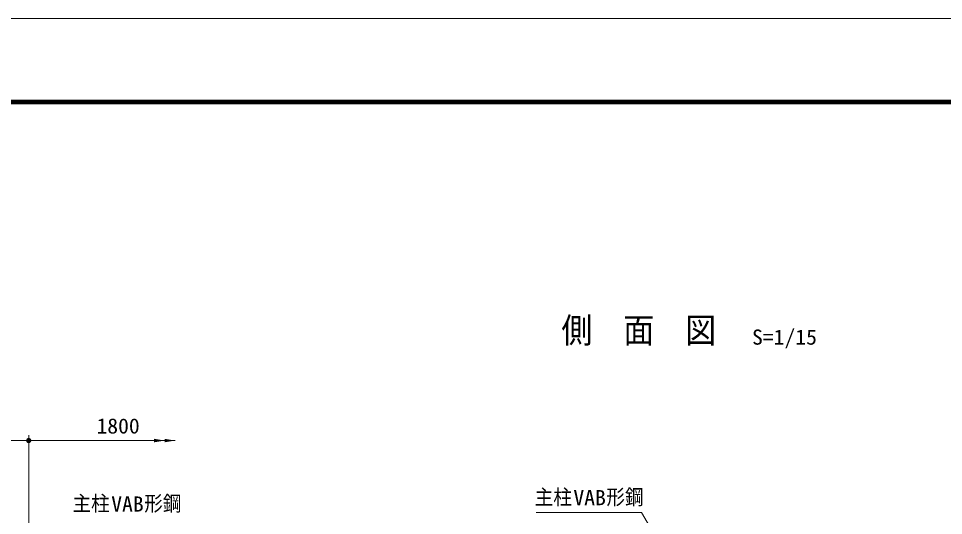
# Model space of a CAD drawing. Units: millimetres, scale not verified. Extents: x -4455 to 4455, y -3150 to 3150.
# Drawn here: x -1537 to 1111, y 1728 to 3150 of the extents above; entities that cross this region are included whole.
import ezdxf
from ezdxf.enums import TextEntityAlignment as Align

# ---------------------------------------------------------------- set-up
doc = ezdxf.new("R2010")
doc.units = ezdxf.units.MM
doc.header["$LTSCALE"] = 30
for name, color, linetype, lineweight in [('0-0_5寸法', 1, 'Continuous', 18), ('0-1_SUNPOU', 1, 'Continuous', 18), ('0-4_6文字', 3, 'Continuous', 9), ('0-E_D-TTL', 7, 'Continuous', 9)]:
    doc.layers.add(name, color=color, linetype=linetype, lineweight=lineweight)
doc.styles.add('ＭＳ ゴシック', font='')
doc.styles.get('ＭＳ ゴシック').set_extended_font_data('MS Gothic')

# ---------------------------------------------------------------- blocks, each defined once
blk = doc.blocks.new('M1')
at = {"layer": '0-1_SUNPOU'}
blk.add_line((-7.5, 0), (-57.86, 0), dxfattribs=at)
for points in [[(0, 0), (-7.5, 0), (-7.44, 0.94)], [(0, 0), (-7.44, -0.94), (-7.5, 0)], [(0, 0), (-7.44, 0.94), (-7.26, 1.87)], [(0, 0), (-7.26, -1.87), (-7.44, -0.94)], [(0, 0), (-7.26, 1.87), (-6.97, 2.76)], [(0, 0), (-6.97, -2.76), (-7.26, -1.87)], [(0, 0), (-6.97, 2.76), (-6.57, 3.61)], [(0, 0), (-6.57, -3.61), (-6.97, -2.76)], [(0, 0), (-6.57, 3.61), (-6.07, 4.41)], [(0, 0), (-6.07, -4.41), (-6.57, -3.61)], [(0, 0), (-6.07, 4.41), (-5.47, 5.13)], [(0, 0), (-5.47, -5.13), (-6.07, -4.41)], [(0, 0), (-5.47, 5.13), (-4.78, 5.78)], [(0, 0), (-4.78, -5.78), (-5.47, -5.13)], [(0, 0), (-4.78, 5.78), (-4.02, 6.33)], [(0, 0), (-4.02, -6.33), (-4.78, -5.78)], [(0, 0), (-4.02, 6.33), (-3.19, 6.79)], [(0, 0), (-3.19, -6.79), (-4.02, -6.33)], [(0, 0), (-3.19, 6.79), (-2.32, 7.13)], [(0, 0), (-2.32, -7.13), (-3.19, -6.79)], [(0, 0), (-2.32, 7.13), (-1.41, 7.37)], [(0, 0), (-1.41, -7.37), (-2.32, -7.13)], [(0, 0), (-1.41, 7.37), (-0.47, 7.49)], [(0, 0), (-0.47, -7.49), (-1.41, -7.37)], [(0, 0), (-0.47, 7.49), (0.47, 7.49)], [(0, 0), (0.47, -7.49), (-0.47, -7.49)], [(0, 0), (0.47, 7.49), (1.41, 7.37)], [(0, 0), (1.41, 7.37), (2.32, 7.13)], [(0, 0), (2.32, 7.13), (3.19, 6.79)], [(0, 0), (3.19, 6.79), (4.02, 6.33)], [(0, 0), (4.02, 6.33), (4.78, 5.78)], [(0, 0), (4.78, 5.78), (5.47, 5.13)], [(0, 0), (5.47, 5.13), (6.07, 4.41)], [(0, 0), (6.07, 4.41), (6.57, 3.61)], [(0, 0), (6.57, 3.61), (6.97, 2.76)], [(0, 0), (6.97, 2.76), (7.26, 1.87)], [(0, 0), (7.26, 1.87), (7.44, 0.94)], [(0, 0), (7.44, 0.94), (7.5, 0)], [(0, 0), (1.41, -7.37), (0.47, -7.49)], [(0, 0), (2.32, -7.13), (1.41, -7.37)], [(0, 0), (3.19, -6.79), (2.32, -7.13)], [(0, 0), (4.02, -6.33), (3.19, -6.79)], [(0, 0), (4.78, -5.78), (4.02, -6.33)], [(0, 0), (5.47, -5.13), (4.78, -5.78)], [(0, 0), (6.07, -4.41), (5.47, -5.13)], [(0, 0), (6.57, -3.61), (6.07, -4.41)], [(0, 0), (6.97, -2.76), (6.57, -3.61)], [(0, 0), (7.26, -1.87), (6.97, -2.76)], [(0, 0), (7.44, -0.94), (7.26, -1.87)], [(0, 0), (7.5, 0), (7.44, -0.94)]]:
    blk.add_solid(points, dxfattribs=at)

msp = doc.modelspace()

# ---------------------------------------------------------------- linework, layer by layer
at = {"layer": '0-0_5寸法'}
for p, q in [((-1507.46, 1667.72), (-1507.46, 1957.45)), ((-1503.04, 1942.45), (-1116.11, 1942.45)), ((-1174.66, 1942.45), (-1120.03, 1942.45)), ((-1108.06, 1942.45), (-1149.91, 1942.45)), ((-1143.12, 1942.45), (-1088.49, 1942.45))]:
    msp.add_line(p, q, dxfattribs=at)
for points in [[(-1148.49, 1947.45), (-1148.49, 1937.45), (-1118.49, 1942.45)], [(-1118.49, 1947.45), (-1118.49, 1937.45), (-1088.49, 1942.45)]]:
    msp.add_solid(points, dxfattribs=at)
at = {"layer": '0-4_6文字', "color": 7}
msp.add_lwpolyline([(-54.76, 1736.88), (246.18, 1736.88), (317.87, 1614.04)], dxfattribs=at)
at = {"layer": '0-E_D-TTL', "color": 2, "lineweight": 18}
msp.add_lwpolyline([(-4454.85, 3150.21), (4454.85, 3150.21), (4454.85, -3150.21), (-4454.85, -3150.21)], close=True, dxfattribs=at)
at = {"layer": '0-E_D-TTL'}
for points in [[(-4168.47, 2916.87), (4168.47, 2916.87), (4168.47, -2916.87), (-4168.47, -2916.87)], [(-4165.81, 2914.21), (4165.81, 2914.21), (4165.81, -2914.21), (-4165.81, -2914.21)], [(-4163.16, 2911.56), (4163.16, 2911.56), (4163.16, -2911.56), (-4163.16, -2911.56)], [(-4160.51, 2908.91), (4160.51, 2908.91), (4160.51, -2908.91), (-4160.51, -2908.91)], [(-4157.86, 2906.26), (4157.86, 2906.26), (4157.86, -2906.26), (-4157.86, -2906.26)]]:
    msp.add_lwpolyline(points, close=True, dxfattribs=at)

# ---------------------------------------------------------------- block references
at = {"layer": '0-0_5寸法'}
msp.add_blockref('M1', (-1507.46, 1942.45), dxfattribs=at)

# ---------------------------------------------------------------- texts
at = {"layer": '0-0_5寸法', "color": 3, "style": 'ＭＳ ゴシック', "width": 1.05}
msp.add_text('1800', height=43.33, dxfattribs=at).set_placement((-1313.56, 1949.54), align=Align.BOTTOM_LEFT)
at = {"layer": '0-4_6文字', "color": 7, "style": 'ＭＳ ゴシック', "width": 0.9}
msp.add_text('側\u3000面\u3000図', height=72.14, dxfattribs=at).set_placement((17.41, 2200.36), align=Align.BOTTOM_LEFT)
at = {"layer": '0-4_6文字', "style": 'ＭＳ ゴシック'}
for s, width, p in [('S=1/15', 1.05, (563.01, 2203.81)), ('主柱', 0.9, (-59.15, 1746.18)), ('VAB', 1.05, (51.64, 1744.46)), ('形鋼', 0.9, (146.11, 1746.18)), ('主柱', 0.9, (-1382.06, 1727.85)), ('VAB', 1.05, (-1271.26, 1726.13)), ('形鋼', 0.9, (-1176.79, 1727.85))]:
    msp.add_text(s, height=43.33, dxfattribs=dict(at, width=width)).set_placement(p, align=Align.BOTTOM_LEFT)

doc.saveas('drawing.dxf')
